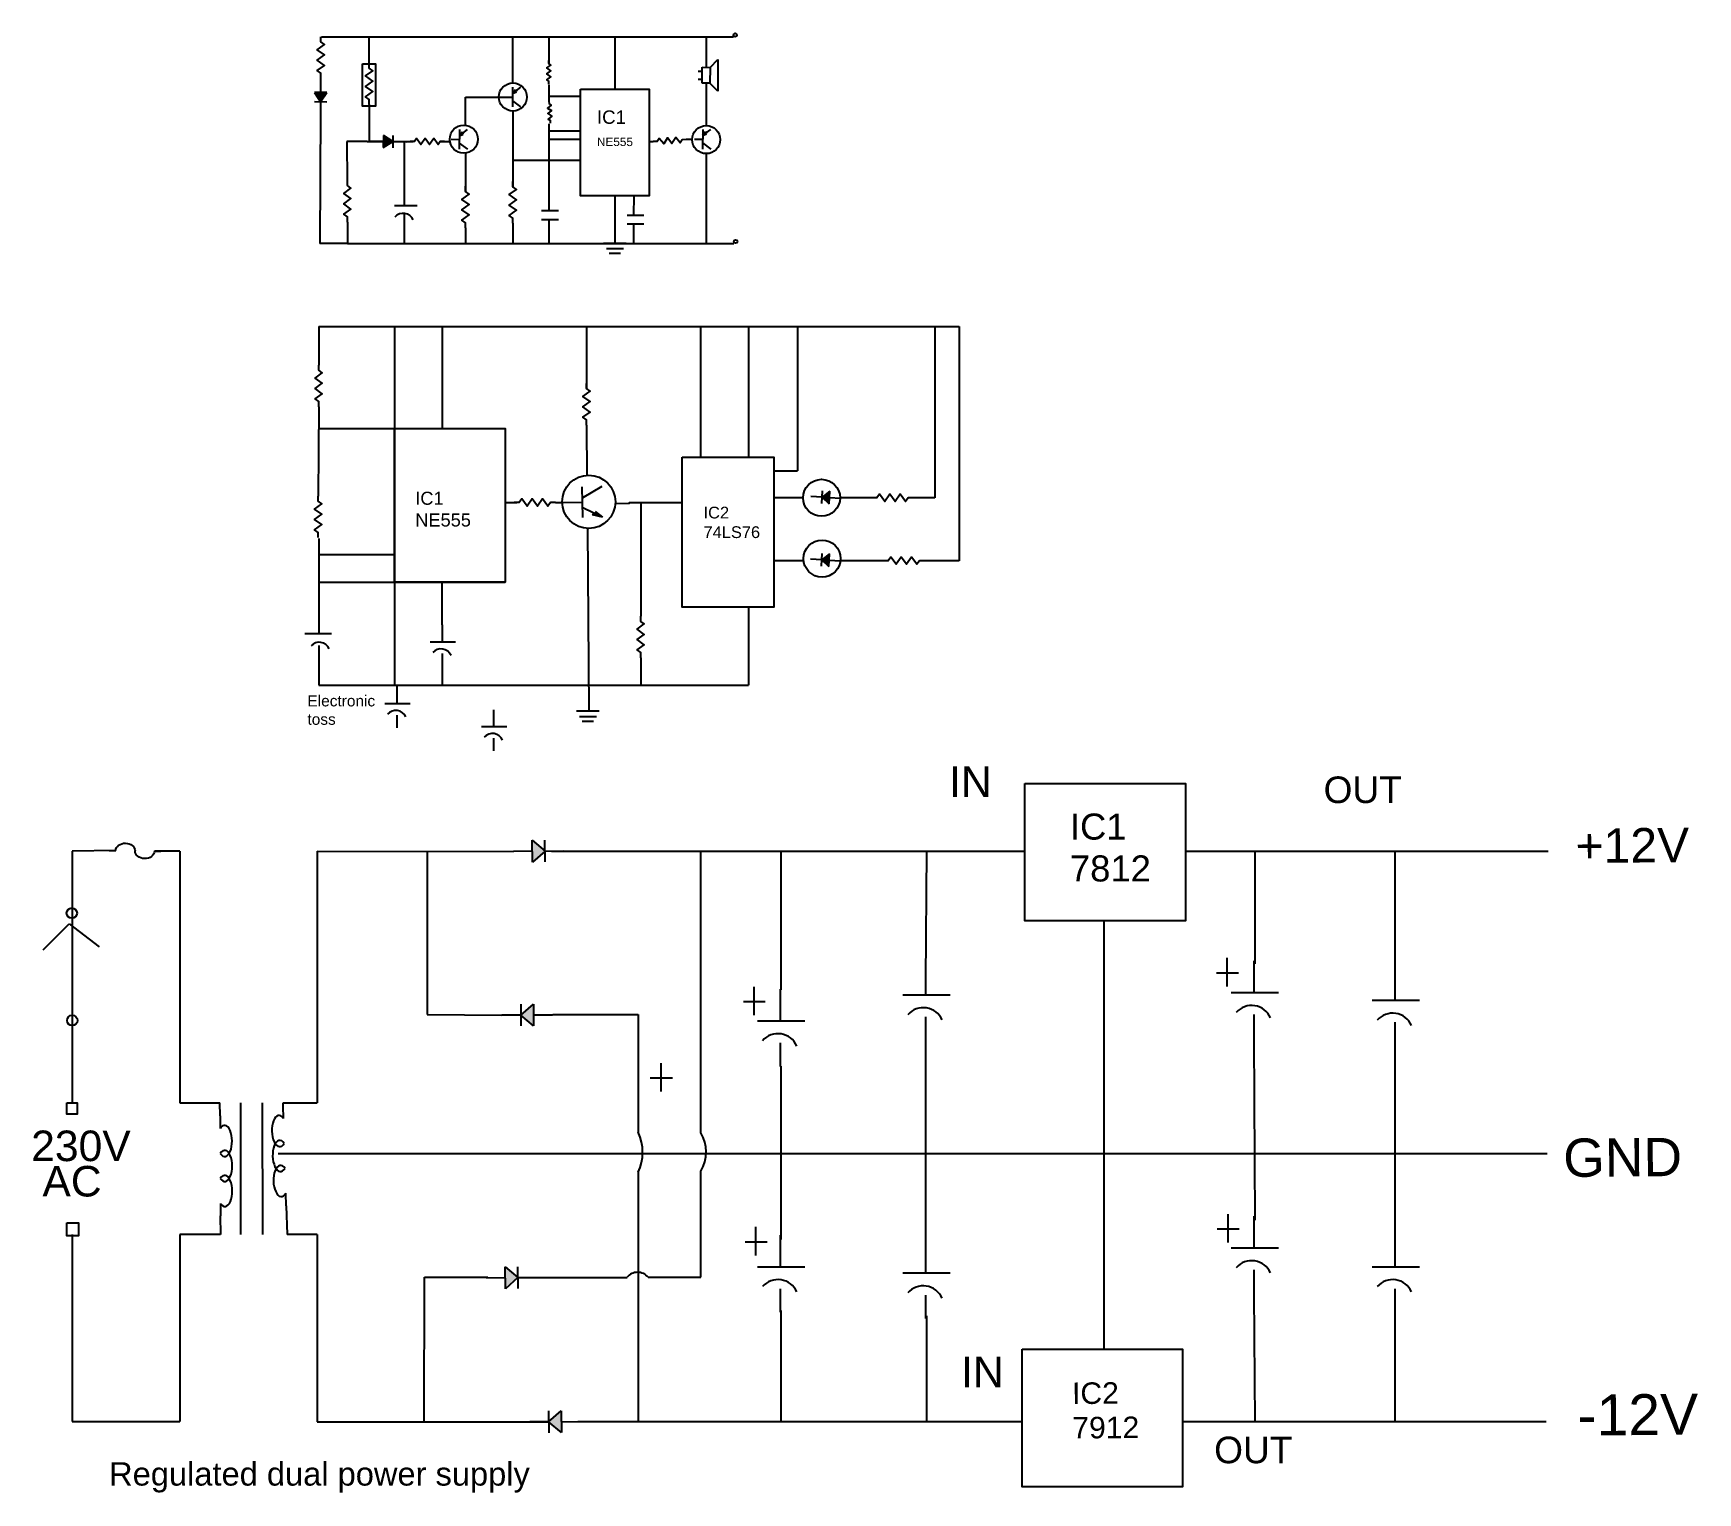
# Model space of a CAD drawing. Header units: inches. Extents: x 0 to 112, y -83 to 16.
import ezdxf

# ---------------------------------------------------------------- set-up
doc = ezdxf.new("R2010")
doc.units = ezdxf.units.IN
doc.header["$MEASUREMENT"] = 0
doc.styles.get("Standard").update_dxf_attribs({"font": 'arial.ttf'})

# ---------------------------------------------------------------- blocks, each defined once
blk = doc.blocks.new('Resistor')
at = {"color": 7}
blk.add_lwpolyline([(0, 0), (0.05, 0), (0.075, 0.025), (0.125, -0.025), (0.175, 0.025), (0.225, -0.025), (0.275, 0.025), (0.325, -0.025), (0.35, 0), (0.4, 0)], dxfattribs=at)
blk = doc.blocks.new('Diode')
at = {"color": 7}
for p, q in [((0.15, 0), (0, 0)), ((0.15, 0.125), (0.25, 0)), ((0.15, -0.125), (0.15, 0.125)), ((0.25, 0), (0.15, -0.125)), ((0.25, -0.125), (0.25, 0.125)), ((0.25, 0), (0.4, 0))]:
    blk.add_line(p, q, dxfattribs=at)
blk.add_solid([(0.15, -0.125), (0.25, 0), (0.15, 0.125)], dxfattribs=at)
blk = doc.blocks.new('Speaker')
at = {"color": 7}
for p, q in [((0, 0), (0.05, 0)), ((0.05, 0.05), (0.05, -0.15)), ((0.15, 0.05), (0.05, 0.05)), ((0.25, 0.15), (0.15, 0.05)), ((0.15, -0.15), (0.15, 0.05)), ((0.25, -0.25), (0.25, 0.15)), ((0, -0.1), (0.05, -0.1)), ((0.05, -0.15), (0.15, -0.15)), ((0.15, -0.15), (0.25, -0.25))]:
    blk.add_line(p, q, dxfattribs=at)
blk = doc.blocks.new('Transistor - PNP')
at = {"color": 7}
for p, q in [((0, 0), (0.200001, 0)), ((0.200001, 0.2), (0.200001, -0.199999)), ((0.271557, 0.149194), (0.200001, 0.075)), ((0.200001, 0.075), (0.298053, 0.106791)), ((0.284805, 0.127992), (0.271557, 0.149194)), ((0.284805, 0.127992), (0.4024, 0.199023)), ((0.298053, 0.106791), (0.284805, 0.127992)), ((0.200001, -0.074999), (0.400001, -0.199999))]:
    blk.add_line(p, q, dxfattribs=at)
blk.add_solid([(0.200001, 0.075), (0.298053, 0.106791), (0.271557, 0.149194)], dxfattribs=at)
blk = doc.blocks.new('Ground')
at = {"color": 7}
for p, q in [((-0.1, 0), (0.1, 0)), ((0.075, -0.05), (-0.075, -0.05)), ((-0.05, -0.1), (0.05, -0.1))]:
    blk.add_line(p, q, dxfattribs=at)
blk = doc.blocks.new('Transistor - NPN')
at = {"color": 7}
for p, q in [((0.199999, 0.2), (0.199999, -0.2)), ((0.399999, 0.2), (0.199999, 0.05)), ((0, 0), (0.199999, 0)), ((0.316132, -0.145536), (0.201153, -0.069033)), ((0.302516, -0.166503), (0.316132, -0.145536)), ((0.399999, -0.2), (0.302516, -0.166503)), ((0.329748, -0.124569), (0.399999, -0.2))]:
    blk.add_line(p, q, dxfattribs=at)
blk.add_solid([(0.302516, -0.166503), (0.399999, -0.2), (0.329748, -0.124569)], dxfattribs=at)
blk = doc.blocks.new('Inductor')
at = {"color": 7}
for p, q in [((0, 0), (0.05, 0)), ((0.35, 0), (0.4, 0))]:
    blk.add_line(p, q, dxfattribs=at)
for centre in [(0.1, 0.0375), (0.2, 0.0375), (0.3, 0.0375)]:
    blk.add_arc(centre, 0.0625, 323.1301, 216.8699, dxfattribs=at)
blk = doc.blocks.new('Fuse')
at = {"color": 7}
for p, q in [((0, 0), (0.05, 0)), ((0.35, 0), (0.4, 0))]:
    blk.add_line(p, q, dxfattribs=at)
for centre, start, end in [((0.125, 0), 180, 0), ((0.275, 0), 0, 180)]:
    blk.add_arc(centre, 0.075, start, end, dxfattribs=at)

msp = doc.modelspace()

# ---------------------------------------------------------------- linework, layer by layer
for p, q in [((19.07, 15.7), (46.92, 15.7)), ((22.29, 13.94), (22.29, 15.7)), ((32.01, 12.58), (32.01, 15.7)), ((34.45, 15.7), (34.44, 13.89)), ((38.91, 15.7), (38.91, 12.17)), ((45.08, 15.7), (45.08, 13.63)), ((34.45, 12.45), (34.45, 11.36)), ((45.08, 12.57), (45.08, 9.7)), ((28.81, 9.72), (28.81, 11.63)), ((28.81, 11.63), (31.66, 11.63)), ((36.57, 11.66), (34.45, 11.66)), ((19.01, 10.67), (18.96, 1.74)), ((22.29, 11.12), (22.29, 8.63)), ((32.01, 10.68), (32.01, 5.56)), ((34.45, 9.81), (34.45, 3.95)), ((36.57, 9.32), (34.45, 9.32)), ((22.16, 8.63), (20.79, 8.63)), ((20.79, 8.63), (20.81, 5.93)), ((22.16, 8.63), (25.27, 8.62)), ((24.67, 8.62), (24.67, 4.3)), ((27.05, 8.62), (27.75, 8.62)), ((36.57, 8.75), (34.45, 8.75)), ((41.49, 8.61), (41.22, 8.6)), ((44.13, 8.75), (43.73, 8.75)), ((28.81, 7.84), (28.81, 5.24)), ((36.57, 7.33), (32.01, 7.33)), ((45.08, 7.8), (45.08, 1.74)), ((38.91, 4.95), (38.91, 1.74)), ((40.18, 4.95), (40.17, 3.65)), ((24, 4.3), (25.54, 4.3)), ((24.67, 3.77), (24.67, 1.74)), ((20.82, 3.18), (20.83, 1.74)), ((28.81, 2.78), (28.81, 1.74)), ((32.01, 3.1), (32.01, 1.74)), ((34.45, 3.33), (34.45, 1.74)), ((40.17, 3.04), (40.16, 1.74)), ((20.83, 1.74), (18.96, 1.74)), ((20.83, 1.74), (46.95, 1.74)), ((18.9, -3.87), (18.88, -6.49)), ((18.9, -3.87), (62.19, -3.87)), ((24, -3.87), (24, -28.13)), ((27.23, -3.87), (27.23, -10.77)), ((36.98, -3.87), (36.98, -8.08)), ((44.69, -3.87), (44.69, -12.71)), ((47.94, -3.87), (47.94, -12.71)), ((51.26, -3.87), (51.26, -13.63)), ((60.53, -3.87), (60.53, -15.46)), ((62.19, -3.87), (62.19, -19.71)), ((18.88, -9.3), (18.85, -15.34)), ((18.9, -10.77), (30.09, -10.77)), ((36.98, -10.54), (37.01, -13.94)), ((49.65, -13.63), (51.26, -13.63)), ((51.63, -15.46), (49.65, -15.46)), ((56.62, -15.46), (54.12, -15.46)), ((60.53, -15.46), (59.08, -15.46)), ((31.49, -15.78), (32.27, -15.78)), ((34.9, -15.78), (35.34, -15.78)), ((39.87, -15.87), (38.93, -15.85)), ((39.87, -15.78), (43.45, -15.78)), ((40.65, -15.78), (40.65, -23.45)), ((37.05, -17.52), (37.15, -29.79)), ((18.9, -18.2), (18.9, -24.63)), ((18.9, -19.28), (24, -19.28)), ((51.68, -19.71), (49.65, -19.71)), ((57.03, -19.71), (54.15, -19.71)), ((62.19, -19.71), (59.85, -19.71)), ((18.9, -21.17), (31.49, -21.17)), ((27.23, -24.05), (27.23, -21.17)), ((47.94, -22.84), (47.94, -28.13)), ((27.23, -24.05), (27.23, -25.2)), ((18.9, -25.45), (18.9, -28.13)), ((26.41, -25.2), (28.12, -25.2)), ((27.23, -25.99), (27.23, -28.13)), ((40.65, -26.27), (40.65, -28.13)), ((18.9, -28.13), (47.94, -28.13)), ((24.17, -28.22), (24.17, -29.37)), ((23.35, -29.37), (25.06, -29.37)), ((24.17, -30.16), (24.17, -31.01)), ((30.71, -29.78), (30.71, -30.92)), ((29.89, -30.92), (31.6, -30.92)), ((30.71, -31.71), (30.71, -32.57)), ((5.16, -39.29), (2.22, -39.34)), ((2.22, -39.34), (2.22, -56.35)), ((9.49, -39.34), (7.77, -39.34)), ((9.49, -39.34), (9.49, -56.35)), ((18.78, -39.34), (32.05, -39.37)), ((18.78, -39.34), (18.78, -56.35)), ((26.22, -39.34), (26.22, -50.37)), ((34.61, -39.34), (66.63, -39.34)), ((44.71, -58.38), (44.71, -39.34)), ((50.13, -39.34), (50.13, -48.71)), ((59.97, -39.34), (59.91, -48.04)), ((77.48, -39.34), (102, -39.34)), ((82.17, -39.34), (82.17, -46.96)), ((91.64, -39.34), (91.64, -47.79)), ((0.25, -46), (2, -44.26)), ((2, -44.26), (4.04, -45.81)), ((71.96, -44.05), (71.96, -73.01)), ((59.91, -46.91), (59.91, -49.05)), ((80.28, -46.56), (80.28, -48.48)), ((82.11, -46.76), (82.11, -48.9)), ((79.57, -47.56), (81.06, -47.56)), ((91.64, -47.28), (91.64, -49.42)), ((47.59, -49.5), (49.07, -49.5)), ((48.29, -48.51), (48.29, -50.43)), ((50.08, -48.67), (50.08, -50.81)), ((58.37, -49.05), (61.58, -49.05)), ((80.57, -48.9), (83.77, -48.9)), ((90.11, -49.42), (93.31, -49.42)), ((26.22, -50.37), (31.27, -50.43)), ((34.7, -50.37), (40.48, -50.37)), ((40.48, -50.37), (40.48, -58.34)), ((59.91, -50.54), (59.91, -52.13)), ((82.11, -50.38), (82.11, -51.97)), ((48.54, -50.81), (51.74, -50.81)), ((91.64, -50.91), (91.64, -52.5)), ((50.08, -52.3), (50.08, -53.89)), ((59.91, -52.13), (59.91, -65.71)), ((82.11, -51.97), (82.17, -64.29)), ((91.64, -52.5), (91.64, -66.14)), ((42.01, -53.66), (42.01, -55.58)), ((50.13, -53.88), (50.13, -65.58)), ((41.3, -54.66), (42.79, -54.66)), ((9.49, -56.35), (12.2, -56.35)), ((12.21, -57.24), (12.2, -56.35)), ((13.6, -56.35), (13.6, -65.26)), ((15.06, -56.35), (15.08, -65.26)), ((16.47, -56.35), (18.78, -56.35)), ((16.48, -56.56), (16.47, -56.35)), ((16.14, -59.78), (39.36, -59.78)), ((39.36, -59.78), (45.72, -59.78)), ((45.72, -59.78), (101.94, -59.78)), ((40.48, -61.04), (40.48, -69.16)), ((44.71, -68.14), (44.71, -60.96)), ((12.23, -63.99), (12.24, -65.26)), ((16.68, -63.31), (16.74, -65.26)), ((80.34, -63.87), (80.34, -65.79)), ((82.11, -64.01), (82.11, -66.15)), ((2.22, -65.26), (2.22, -77.88)), ((9.49, -65.26), (9.49, -77.89)), ((12.24, -65.26), (9.49, -65.26)), ((18.78, -65.26), (16.74, -65.26)), ((18.78, -65.26), (18.78, -77.9)), ((48.42, -64.74), (48.42, -66.66)), ((79.63, -64.86), (81.12, -64.86)), ((47.71, -65.74), (49.2, -65.74)), ((50.08, -65.29), (50.08, -67.43)), ((59.91, -65.71), (59.91, -67.85)), ((80.57, -66.15), (83.77, -66.15)), ((91.64, -65.29), (91.64, -67.43)), ((48.54, -67.43), (51.74, -67.43)), ((90.11, -67.43), (93.31, -67.43)), ((26.01, -77.91), (26.04, -68.14)), ((26.04, -68.14), (30.31, -68.14)), ((33.64, -68.16), (39.74, -68.15)), ((41.15, -68.14), (44.71, -68.14)), ((58.37, -67.85), (61.57, -67.85)), ((82.11, -67.64), (82.11, -69.23)), ((40.48, -69.16), (40.48, -77.88)), ((50.08, -68.92), (50.08, -70.51)), ((59.91, -69.34), (59.91, -70.93)), ((82.11, -69.23), (82.17, -77.88)), ((91.64, -68.92), (91.64, -70.51)), ((50.13, -70.38), (50.13, -77.88)), ((59.97, -70.75), (59.97, -77.88)), ((91.64, -70.51), (91.64, -77.88)), ((2.22, -77.88), (9.49, -77.89)), ((18.78, -77.9), (34.42, -77.91)), ((36.39, -77.88), (66.44, -77.88)), ((77.29, -77.88), (101.88, -77.88))]:
    msp.add_line(p, q)
for points in [[(21.85, 13.87), (22.71, 13.87), (22.71, 11), (21.85, 11)], [(36.57, 12.17), (41.22, 12.17), (41.22, 4.95), (36.57, 4.95)], [(24, -10.77), (31.49, -10.77), (31.49, -21.17), (24, -21.17)], [(43.45, -12.71), (49.65, -12.71), (49.65, -22.84), (43.45, -22.84)], [(66.63, -34.77), (77.48, -34.77), (77.48, -44.05), (66.63, -44.05)], [(1.86, -56.34), (2.54, -56.34), (2.54, -57.11), (1.86, -57.11)], [(1.86, -64.47), (2.64, -64.47), (2.64, -65.35), (1.86, -65.35)], [(66.44, -73.01), (77.29, -73.01), (77.29, -82.3), (66.44, -82.3)]]:
    msp.add_lwpolyline(points, close=True)
for points in [[(33.95, 3.95), (35.09, 3.95)], [(39.73, 3.65), (40.87, 3.65)], [(35.09, 3.33), (33.95, 3.33)], [(40.87, 3.04), (39.73, 3.04)], [(39.87, -15.87), (39.87, -15.78)], [(17.94, -24.63), (19.74, -24.63)]]:
    msp.add_lwpolyline(points)
for centre, radius in [((47.04, 15.82), 0.118), ((32.01, 11.63), 0.949), ((28.69, 8.78), 0.949), ((45.08, 8.75), 0.949), ((47.07, 1.86), 0.118), ((37.14, -15.73), 1.8), ((52.88, -15.46), 1.25), ((52.91, -19.57), 1.25), ((2.19, -43.53), 0.351), ((2.22, -50.78), 0.351)]:
    msp.add_circle(centre, radius)
for centre, radius, start, end in [((24.59, 3.03), 0.74, 23.7457, 138.7692), ((18.92, -25.96), 0.74, 23.7457, 138.7692), ((27.15, -26.41), 0.74, 23.7457, 138.7692), ((24.09, -30.57), 0.74, 23.7457, 138.7692), ((30.63, -32.13), 0.74, 23.7457, 138.7692), ((59.76, -51.31), 1.39, 23.7457, 138.7692), ((81.96, -51.16), 1.39, 23.7457, 138.7692), ((91.49, -51.68), 1.39, 23.7457, 138.7692), ((49.93, -53.07), 1.39, 23.7457, 138.7692), ((37.51, -59.69), 3.27, 335.572, 24.428), ((42.65, -59.67), 2.43, 327.9581, 32.0419), ((81.96, -68.41), 1.39, 23.7457, 138.7692), ((40.44, -68.71), 0.907, 38.8247, 141.3811), ((49.93, -69.69), 1.39, 23.7457, 138.7692), ((91.49, -69.69), 1.39, 23.7457, 138.7692), ((59.75, -70.11), 1.39, 23.7457, 138.7692)]:
    msp.add_arc(centre, radius, start, end)

# ---------------------------------------------------------------- block references
for name, p, xscale, yscale, zscale, rotation in [('Resistor', (19.02, 12.89), -7.033175176729969, -9.73322855358299, 7.033175176729969, 270), ('Resistor', (22.29, 11.12), -7.033175176729969, -9.73322855358299, 7.033175176729969, 270), ('Resistor', (34.44, 12.49), -4.004402257884157, -5.541702206625801, 4.004402257884157, 270), ('Speaker', (44.54, 12.84), 5.289053499131569, -5.319478060506626, 5.289053499131569, 359.6486435122774), ('Diode', (19.02, 12.89), 6.386193241775402, -3.26848943635796, 6.386193241775402, 269.6933748620419), ('Transistor - PNP', (31.44, 11.63), -2.742472107383747, -3.328753126555434, 2.742472107383747, 179.7032574410458), ('Resistor', (34.45, 11.36), -3.736406978921385, -5.170822876041761, 3.736406978921386, 93.49320279462464), ('Diode', (22.29, 8.63), 6.386193241775403, -3.268489436357961, 6.386193241775403, 359.3867497240837), ('Transistor - PNP', (27.84, 8.77), -2.742472107383747, -3.328753126555434, 2.742472107383747, 179.7032574410458), ('Transistor - PNP', (44.29, 8.78), -2.742472107383747, -3.328753126555434, 2.742472107383747, 179.7032574410458), ('Resistor', (43.73, 8.75), -5.594560646336231, -7.742326340432367, 5.594560646336232, 3.493202794624635), ('Resistor', (20.82, 3.18), -7.033175176729969, -9.73322855358299, 7.033175176729969, 270), ('Resistor', (32.01, 3.1), -7.033175176729969, -9.73322855358299, 7.033175176729969, 270), ('Resistor', (28.81, 2.78), -7.033175176729969, -9.73322855358299, 7.033175176729969, 270), ('Ground', (38.91, 1.74), 7.685160415220082, -6.852609944210897, 7.685160415220082, 180), ('Resistor', (18.88, -9.3), -7.033175176729969, -9.73322855358299, 7.033175176729969, 270), ('Resistor', (36.98, -10.54), -7.033175176729969, -9.73322855358299, 7.033175176729969, 270), ('Resistor', (18.85, -18.15), -7.033175176729969, -9.73322855358299, 7.033175176729969, 270), ('Transistor - NPN', (35.34, -15.78), 6.743201478115481, 5.180625372317849, 6.743201478115481, 1.145283899392023), ('Diode', (54.17, -15.48), 5.029732826584393, -3.456496218649193, 5.029732826584393, 177.1251764143611), ('Diode', (54.15, -19.71), 5.029732826584393, -3.456496218649193, 5.029732826584393, 177.1251764143611), ('Resistor', (40.65, -26.27), -7.033175176729969, -9.73322855358299, 7.033175176729969, 270), ('Ground', (37.08, -29.89), 7.685160415220082, -6.852609944210897, 7.685160415220082, 180), ('Fuse', (4.72, -39.29), 8.717753734442967, -6.77067610443126, 8.717753734442967, 358.9773969667194), ('Diode', (32.05, -39.37), 8.535554101086404, 5.906760494976709, 8.535554101086404, 1.031896701412878), ('Diode', (34.68, -50.4), 8.535554101086401, 5.906760494976709, 8.535554101086401, 180.5159483507065), ('Inductor', (12.21, -57.24), 16.88210222621466, 8.098667399979663, 16.88210222621466, 270.2082813909962), ('Inductor', (16.68, -63.31), 16.88210222621467, 8.098667399979663, 16.88210222621467, 91.74561684017294), ('Diode', (30.22, -68.19), 8.5355541010864, 5.906760494976709, 8.5355541010864, 0.6319489046683638), ('Diode', (36.56, -77.89), 8.535554101086401, 5.906760494976709, 8.535554101086401, 180.5159483507065)]:
    msp.add_blockref(name, p, dxfattribs=dict(xscale=xscale, yscale=yscale, zscale=zscale, rotation=rotation))
for p, xscale, yscale, zscale in [((27.39, 8.63), -5.809075419523607, -8.039193866562082, 5.809075419523607), ((34.9, -15.78), -7.033175176729969, -9.73322855358299, 7.033175176729969), ((59.08, -15.46), -7.033175176729969, -9.73322855358299, 7.033175176729969), ((59.85, -19.71), -7.033175176729969, -9.73322855358299, 7.033175176729969)]:
    msp.add_blockref('Resistor', p, dxfattribs=dict(xscale=xscale, yscale=yscale, zscale=zscale))

# ---------------------------------------------------------------- texts
for s, height, rotation, p in [('IC1', 0.906, 359.8285, (37.69, 9.82)), ('NE555', 0.571, 359.8285, (37.69, 8.32)), ('+12V', 2.328, 0.4306, (103.86, -40.14)), ('GND', 2.589, 0.4306, (103.03, -61.36)), ('IC2', 1.455, 0.4306, (69.82, -76.71)), ('-12V', 2.765, 0.4306, (104, -78.84)), ('7912', 1.455, 0.4306, (69.84, -79.04))]:
    msp.add_text(s, height=height, rotation=rotation).set_placement(p)
for s, height, p in [('IN', 2.067, (61.5, -35.67)), ('OUT', 1.796, (86.82, -36.09)), ('IC1', 1.762, (69.67, -38.56)), ('7812', 1.762, (69.67, -41.39)), ('230V', 2.064, (-0.56, -60.29)), ('AC', 2.064, (0.2, -62.68)), ('IN', 2.067, (62.31, -75.57)), ('OUT', 1.796, (79.42, -80.71)), ('Regulated dual power supply', 1.5789, (4.71, -82.22))]:
    msp.add_text(s, height=height).set_placement(p)
at = {"attachment_point": 1}
for s, width, gutter_width, insert, char_height in [('IC1\\PNE555', 0.8452, 4.4, (25.41, -15.05), 0.881), ('IC2\\P74LS76', 0.6379, 3.97, (44.9, -16.06), 0.794), ('Electronic toss', 2.2118, 3.73, (18.12, -28.81), 0.7464)]:
    msp.add_mtext_dynamic_manual_height_columns(s, width=width, gutter_width=gutter_width, heights=[0], dxfattribs=dict(at, insert=insert, char_height=char_height))

doc.saveas('drawing.dxf')
